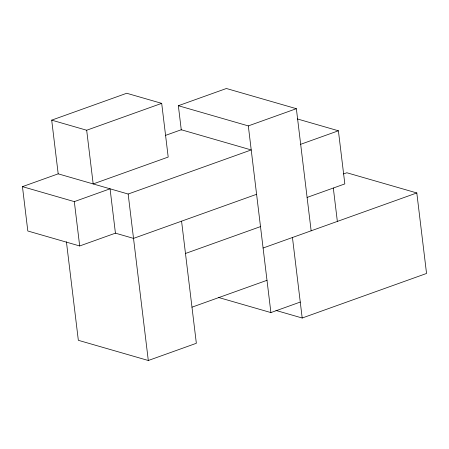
<?xml version="1.0" encoding="UTF-8"?>
<svg xmlns="http://www.w3.org/2000/svg" width="449" height="449" viewBox="0 0 449 449"><rect width="100%" height="100%" fill="white"/><g stroke="black" fill="none" stroke-linecap="round" stroke-linejoin="round"><path stroke-width="0.67" d="M51.697 120.141L126.719 93.263L161.696 103.36L168.195 157.06L93.179 183.938L86.679 130.238L51.697 120.141L58.196 173.842L128.156 194.035L251.221 149.944L181.261 129.75L165.468 135.407M86.679 130.238L161.696 103.36M181.289 129.997L178.354 105.711L226.397 88.498L296.362 108.692L311.14 230.808M22.45 186.644L74.315 201.618L110.067 188.81L115.432 233.166L79.686 245.968L27.816 230.999L22.45 186.644L58.196 173.842M178.354 105.711L248.314 125.905L296.362 108.692M300.667 144.303L338.4 130.788L344.832 183.91L307.099 197.425M256.592 194.299L133.527 238.385L115.365 233.143M343.558 173.937L346.847 172.758L416.807 192.952L426.55 273.463L302.194 318.015L275.961 310.444M185.482 253.477L260.499 226.605M263.092 248.022L416.807 192.952M191.981 307.178L266.998 280.305M218.433 297.44L270.904 312.588L300.263 302.065M66.418 241.781L78.339 340.308L148.305 360.502L196.348 343.289L181.57 221.172M297.367 118.946L338.4 130.788M333.315 188.036L337.356 221.413M292.451 237.504L302.194 318.015M248.314 125.905L270.904 312.588M128.156 194.035L148.305 360.502M74.315 201.618L79.686 245.968"/></g></svg>
